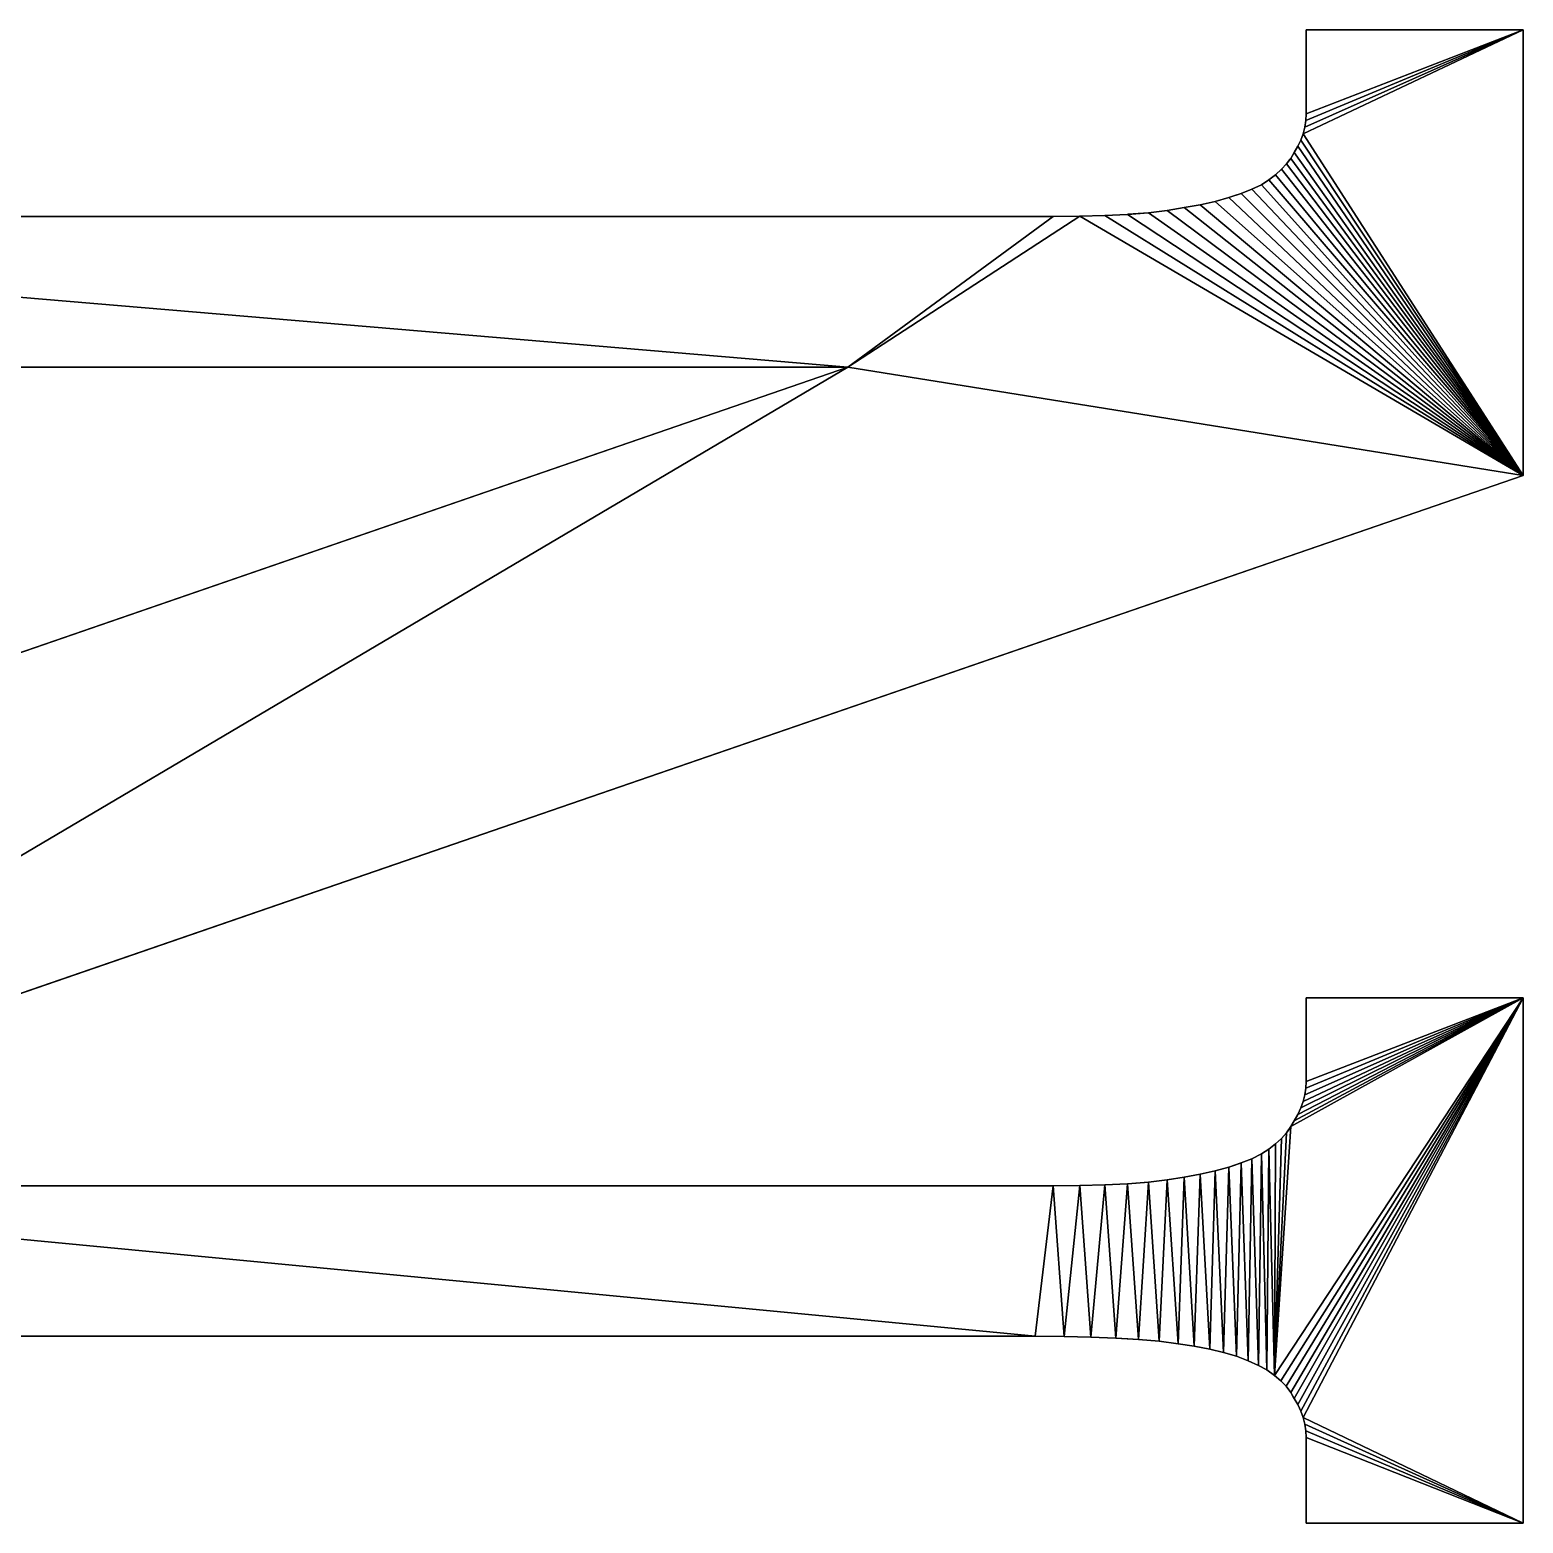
# Model space of a CAD drawing. Header units: inches. Extents: x 62 to 1153, y 3 to 780.
# Drawn here: x 408.956 to 412.534, y 210.7 to 214.278 of the extents above; entities that cross this region are included whole.
import ezdxf

# ---------------------------------------------------------------- set-up
doc = ezdxf.new("R2010")
doc.units = ezdxf.units.IN
doc.header["$MEASUREMENT"] = 0
doc.layers.add('ConstLine', color=6, linetype='Continuous')
doc.layers.add('ObjLayer', color=2, linetype='Continuous')

msp = doc.modelspace()

# ---------------------------------------------------------------- linework, layer by layer
at = {"layer": 'ConstLine'}
for points in [[(412.5339, 213.2096, 5), (412.5339, 214.2776, 5), (412.0069, 214.0286, 5)], [(412.0109, 214.0446, 5), (412.0069, 214.0286, 5), (412.5339, 214.2776, 5)], [(412.0129, 214.0606, 5), (412.0109, 214.0446, 5), (412.5339, 214.2776, 5)], [(412.0139, 214.0766, 5), (412.0129, 214.0606, 5), (412.5339, 214.2776, 5)], [(412.5339, 214.2776, 4), (412.0139, 214.2776, 5), (412.5339, 214.2776, 5)], [(412.0139, 214.2776, 5), (412.0139, 214.2776, 4), (412.0139, 214.0766, 5)], [(412.0139, 214.2776, 5), (412.0139, 214.0766, 5), (412.5339, 214.2776, 5)], [(412.5339, 214.2776, 4), (412.0139, 214.2776, 4), (412.0139, 214.2776, 5)], [(412.0139, 214.0766, 4), (412.0139, 214.0766, 5), (412.0139, 214.2776, 4)], [(412.5339, 213.2096, 4), (412.5339, 214.2776, 4), (412.5339, 213.2096, 5)], [(412.5339, 214.2776, 5), (412.5339, 213.2096, 5), (412.5339, 214.2776, 4)], [(412.0129, 214.0606, 4), (412.0129, 214.0606, 5), (412.0139, 214.0766, 4)], [(412.0139, 214.0766, 5), (412.0139, 214.0766, 4), (412.0129, 214.0606, 5)], [(412.0109, 214.0446, 5), (412.0109, 214.0446, 4), (412.0069, 214.0286, 5)], [(412.0069, 214.0286, 4), (412.0069, 214.0286, 5), (412.0109, 214.0446, 4)], [(412.0109, 214.0446, 5), (412.0129, 214.0606, 5), (412.0109, 214.0446, 4)], [(412.0129, 214.0606, 4), (412.0109, 214.0446, 4), (412.0129, 214.0606, 5)], [(412.0009, 214.0136, 4), (411.9939, 213.9986, 5), (412.0009, 214.0136, 5)], [(412.0009, 214.0136, 5), (411.9939, 213.9986, 5), (412.5339, 213.2096, 5)], [(411.9939, 213.9986, 5), (412.0009, 214.0136, 4), (411.9939, 213.9986, 4)], [(412.0069, 214.0286, 4), (412.0009, 214.0136, 4), (412.0069, 214.0286, 5)], [(412.0009, 214.0136, 5), (412.0069, 214.0286, 5), (412.0009, 214.0136, 4)], [(412.0069, 214.0286, 5), (412.0009, 214.0136, 5), (412.5339, 213.2096, 5)], [(411.9769, 213.9696, 5), (411.9669, 213.9566, 5), (412.5339, 213.2096, 5)], [(411.9669, 213.9566, 5), (411.9769, 213.9696, 5), (411.975, 213.9673, 4)], [(411.9669, 213.9566, 4), (411.9669, 213.9566, 5), (411.975, 213.9673, 4)], [(411.9769, 213.9696, 4), (411.975, 213.9673, 4), (411.9769, 213.9696, 5)], [(411.9849, 213.9836, 5), (411.9849, 213.9836, 4), (411.9769, 213.9696, 4)], [(411.9769, 213.9696, 4), (411.9769, 213.9696, 5), (411.9849, 213.9836, 5)], [(411.9849, 213.9836, 5), (411.9769, 213.9696, 5), (412.5339, 213.2096, 5)], [(411.9939, 213.9986, 5), (411.9939, 213.9986, 4), (411.9849, 213.9836, 5)], [(411.9939, 213.9986, 5), (411.9849, 213.9836, 5), (412.5339, 213.2096, 5)], [(411.9849, 213.9836, 4), (411.9849, 213.9836, 5), (411.9939, 213.9986, 4)], [(411.9409, 213.9306, 4), (411.9249, 213.9186, 5), (411.9409, 213.9306, 5)], [(411.9409, 213.9306, 5), (411.9249, 213.9186, 5), (412.5339, 213.2096, 5)], [(411.9409, 213.9306, 4), (411.9249, 213.9186, 4), (411.9249, 213.9186, 5)], [(411.9409, 213.9306, 5), (411.9549, 213.9436, 5), (411.9409, 213.9306, 4)], [(411.9549, 213.9436, 5), (411.9409, 213.9306, 5), (412.5339, 213.2096, 5)], [(411.9549, 213.9436, 4), (411.9409, 213.9306, 4), (411.9549, 213.9436, 5)], [(411.9669, 213.9566, 5), (411.9669, 213.9566, 4), (411.9549, 213.9436, 5)], [(411.9669, 213.9566, 5), (411.9549, 213.9436, 5), (412.5339, 213.2096, 5)], [(411.9549, 213.9436, 4), (411.9549, 213.9436, 5), (411.9669, 213.9566, 4)], [(411.8839, 213.8956, 4), (411.8579, 213.8856, 4), (411.8839, 213.8956, 5)], [(411.8579, 213.8856, 5), (411.8839, 213.8956, 5), (411.8579, 213.8856, 4)], [(411.8839, 213.8956, 5), (411.8579, 213.8856, 5), (412.5339, 213.2096, 5)], [(411.9069, 213.9066, 5), (411.9069, 213.9066, 4), (411.8839, 213.8956, 5)], [(411.8839, 213.8956, 4), (411.8839, 213.8956, 5), (411.9069, 213.9066, 4)], [(411.9069, 213.9066, 5), (411.8839, 213.8956, 5), (412.5339, 213.2096, 5)], [(411.9069, 213.9066, 4), (411.9069, 213.9066, 5), (411.9249, 213.9186, 5)], [(411.9249, 213.9186, 5), (411.9069, 213.9066, 5), (412.5339, 213.2096, 5)], [(411.9249, 213.9186, 4), (411.9069, 213.9066, 4), (411.9249, 213.9186, 5)], [(411.7219, 213.8516, 4), (411.7219, 213.8516, 5), (411.7599, 213.8586, 5)], [(411.7599, 213.8586, 5), (411.7219, 213.8516, 5), (412.5339, 213.2096, 5)], [(411.7599, 213.8586, 4), (411.7219, 213.8516, 4), (411.7599, 213.8586, 5)], [(411.7959, 213.8666, 4), (411.7599, 213.8586, 5), (411.7959, 213.8666, 5)], [(411.7959, 213.8666, 5), (411.7599, 213.8586, 5), (412.5339, 213.2096, 5)], [(411.7959, 213.8666, 4), (411.7599, 213.8586, 4), (411.7599, 213.8586, 5)], [(411.8289, 213.8756, 4), (411.7959, 213.8666, 5), (411.8289, 213.8756, 5)], [(411.7959, 213.8666, 5), (411.8289, 213.8756, 4), (411.7959, 213.8666, 4)], [(412.5339, 213.2096, 5), (411.8289, 213.8756, 5), (411.7959, 213.8666, 5)], [(411.8579, 213.8856, 5), (411.8429, 213.8805, 4), (411.8289, 213.8756, 5)], [(411.8289, 213.8756, 5), (412.5339, 213.2096, 5), (411.8579, 213.8856, 5)], [(411.8289, 213.8756, 4), (411.8289, 213.8756, 5), (411.8429, 213.8805, 4)], [(411.8579, 213.8856, 4), (411.8429, 213.8805, 4), (411.8579, 213.8856, 5)], [(406.5709, 213.4696, 5), (410.9159, 213.4696, 5), (406.6399, 213.8306, 5)], [(411.4079, 213.8306, 4), (406.6399, 213.8306, 4), (411.4079, 213.8306, 5)], [(411.4079, 213.8306, 5), (406.6399, 213.8306, 5), (410.9159, 213.4696, 5)], [(406.6399, 213.8306, 4), (406.6399, 213.8306, 5), (411.4079, 213.8306, 5)], [(410.9159, 213.4696, 5), (412.5339, 213.2096, 5), (411.4719, 213.8316, 5)], [(411.4719, 213.8316, 5), (411.4079, 213.8306, 5), (410.9159, 213.4696, 5)], [(411.4719, 213.8316, 4), (411.4079, 213.8306, 4), (411.4079, 213.8306, 5)], [(411.4719, 213.8316, 4), (411.4079, 213.8306, 5), (411.4719, 213.8316, 5)], [(411.5319, 213.8326, 5), (411.4719, 213.8316, 5), (412.5339, 213.2096, 5)], [(411.5319, 213.8326, 4), (411.4719, 213.8316, 4), (411.4719, 213.8316, 5)], [(411.5319, 213.8326, 4), (411.4719, 213.8316, 5), (411.5319, 213.8326, 5)], [(411.5859, 213.8356, 5), (411.5319, 213.8326, 5), (412.5339, 213.2096, 5)], [(411.5859, 213.8356, 4), (411.5319, 213.8326, 4), (411.5319, 213.8326, 5)], [(411.5859, 213.8356, 4), (411.5319, 213.8326, 5), (411.5859, 213.8356, 5)], [(411.6359, 213.8396, 5), (411.5859, 213.8356, 5), (412.5339, 213.2096, 5)], [(411.5859, 213.8356, 5), (411.6359, 213.8396, 5), (411.5869, 213.8357, 4)], [(411.5859, 213.8356, 4), (411.5859, 213.8356, 5), (411.5869, 213.8357, 4)], [(411.6359, 213.8396, 4), (411.5869, 213.8357, 4), (411.6359, 213.8396, 5)], [(411.6809, 213.8446, 4), (411.6359, 213.8396, 5), (411.6809, 213.8446, 5)], [(411.6809, 213.8446, 4), (411.6359, 213.8396, 4), (411.6359, 213.8396, 5)], [(411.6809, 213.8446, 5), (411.6359, 213.8396, 5), (412.5339, 213.2096, 5)], [(411.7219, 213.8516, 4), (411.6809, 213.8446, 4), (411.7219, 213.8516, 5)], [(411.6809, 213.8446, 5), (411.7219, 213.8516, 5), (411.6809, 213.8446, 4)], [(411.6809, 213.8446, 5), (412.5339, 213.2096, 5), (411.7219, 213.8516, 5)], [(410.9159, 213.4696, 5), (410.9159, 213.4696, 4), (405.4709, 211.5906, 5)], [(405.4709, 211.5906, 4), (405.4709, 211.5906, 5), (410.9159, 213.4696, 4)], [(410.9159, 213.4696, 5), (405.4709, 211.5906, 5), (407.5949, 211.5076, 5)], [(410.9159, 213.4696, 5), (406.5709, 213.4696, 5), (406.5709, 213.4696, 4)], [(410.9159, 213.4696, 5), (406.5709, 213.4696, 4), (410.9159, 213.4696, 4)], [(407.5949, 211.5076, 5), (412.5339, 213.2096, 5), (410.9159, 213.4696, 5)], [(412.5339, 213.2096, 4), (412.5339, 213.2096, 5), (407.5949, 211.5076, 5)], [(407.5949, 211.5076, 5), (407.5949, 211.5076, 4), (412.5339, 213.2096, 4)], [(412.5339, 211.9586, 5), (411.9379, 211.0536, 5), (411.9529, 211.0406, 5)], [(412.5339, 211.9586, 5), (411.9769, 211.6496, 5), (411.9379, 211.0536, 5)], [(411.9529, 211.0406, 5), (411.9659, 211.0276, 5), (412.5339, 211.9586, 5)], [(411.9659, 211.0276, 5), (411.9769, 211.0126, 5), (412.5339, 211.9586, 5)], [(411.9769, 211.6496, 5), (412.5339, 211.9586, 5), (411.9849, 211.6636, 5)], [(411.9769, 211.0126, 5), (411.9849, 210.9986, 5), (412.5339, 211.9586, 5)], [(411.9849, 211.6636, 5), (412.5339, 211.9586, 5), (411.9939, 211.6786, 5)], [(411.9849, 210.9986, 5), (411.9939, 210.9836, 5), (412.5339, 211.9586, 5)], [(411.9939, 211.6786, 5), (412.5339, 211.9586, 5), (412.0009, 211.6946, 5)], [(411.9939, 210.9836, 5), (412.0009, 210.9676, 5), (412.5339, 211.9586, 5)], [(412.0009, 211.6946, 5), (412.5339, 211.9586, 5), (412.0069, 211.7096, 5)], [(412.0009, 210.9676, 5), (412.0069, 210.9526, 5), (412.5339, 211.9586, 5)], [(412.0069, 211.7096, 5), (412.5339, 211.9586, 5), (412.0109, 211.7256, 5)], [(412.5339, 211.9586, 5), (412.0069, 210.9526, 5), (412.5339, 210.6996, 5)], [(412.0129, 211.7416, 5), (412.0109, 211.7256, 5), (412.5339, 211.9586, 5)], [(412.0139, 211.7576, 5), (412.0129, 211.7416, 5), (412.5339, 211.9586, 5)], [(412.5339, 211.9586, 4), (412.0139, 211.9586, 4), (412.0139, 211.9586, 5)], [(412.5339, 211.9586, 4), (412.0139, 211.9586, 5), (412.5339, 211.9586, 5)], [(412.0139, 211.9586, 4), (412.0139, 211.7576, 5), (412.0139, 211.9586, 5)], [(412.0139, 211.9586, 4), (412.0139, 211.7576, 4), (412.0139, 211.7576, 5)], [(412.0139, 211.9586, 5), (412.0139, 211.7576, 5), (412.5339, 211.9586, 5)], [(412.5339, 210.6996, 4), (412.5339, 211.9586, 4), (412.5339, 211.9586, 5)], [(412.5339, 211.9586, 5), (412.5339, 210.6996, 5), (412.5339, 210.6996, 4)], [(412.0139, 211.7576, 5), (412.0139, 211.7576, 4), (412.0129, 211.7416, 5)], [(412.0129, 211.7416, 4), (412.0129, 211.7416, 5), (412.0139, 211.7576, 4)], [(412.0069, 211.7096, 5), (412.0109, 211.7256, 5), (412.0069, 211.7096, 4)], [(412.0109, 211.7256, 5), (412.0109, 211.7256, 4), (412.0069, 211.7096, 4)], [(412.0129, 211.7416, 4), (412.0109, 211.7256, 4), (412.0129, 211.7416, 5)], [(412.0109, 211.7256, 5), (412.0129, 211.7416, 5), (412.0109, 211.7256, 4)], [(411.9939, 211.6786, 5), (411.9939, 211.6786, 4), (411.9849, 211.6636, 5)], [(411.9849, 211.6636, 5), (411.9939, 211.6786, 4), (411.9849, 211.6636, 4)], [(411.9939, 211.6786, 5), (412.0009, 211.6946, 5), (411.9939, 211.6786, 4)], [(412.0009, 211.6946, 5), (412.0009, 211.6946, 4), (411.9939, 211.6786, 4)], [(412.0069, 211.7096, 4), (412.0009, 211.6946, 5), (412.0069, 211.7096, 5)], [(412.0009, 211.6946, 5), (412.0069, 211.7096, 4), (412.0009, 211.6946, 4)], [(411.9769, 211.6496, 5), (411.9669, 211.6346, 5), (411.9379, 211.0536, 5)], [(411.9669, 211.6346, 5), (411.9769, 211.6496, 5), (411.9709, 211.6406, 4)], [(411.9669, 211.6346, 4), (411.9669, 211.6346, 5), (411.9709, 211.6406, 4)], [(411.9769, 211.6496, 4), (411.9709, 211.6406, 4), (411.9769, 211.6496, 5)], [(411.9849, 211.6636, 5), (411.9849, 211.6636, 4), (411.9769, 211.6496, 5)], [(411.9769, 211.6496, 4), (411.9769, 211.6496, 5), (411.9849, 211.6636, 4)], [(411.9249, 211.5956, 4), (411.9249, 211.5956, 5), (411.9409, 211.6086, 5)], [(411.9409, 211.6086, 4), (411.9249, 211.5956, 4), (411.9409, 211.6086, 5)], [(411.9409, 211.6086, 5), (411.9249, 211.5956, 5), (411.9379, 211.0536, 5)], [(411.9669, 211.6346, 5), (411.9549, 211.6216, 5), (411.9379, 211.0536, 5)], [(411.9549, 211.6216, 5), (411.9409, 211.6086, 5), (411.9379, 211.0536, 5)], [(411.9549, 211.6216, 4), (411.9409, 211.6086, 4), (411.9409, 211.6086, 5)], [(411.9549, 211.6216, 4), (411.9409, 211.6086, 5), (411.9549, 211.6216, 5)], [(411.9669, 211.6346, 4), (411.9549, 211.6216, 4), (411.9669, 211.6346, 5)], [(411.9549, 211.6216, 5), (411.9669, 211.6346, 5), (411.9549, 211.6216, 4)], [(411.8839, 211.5726, 5), (411.8839, 211.5726, 4), (411.8579, 211.5626, 5)], [(411.8579, 211.5626, 5), (411.8839, 211.5726, 4), (411.8579, 211.5626, 4)], [(411.8839, 211.5726, 5), (411.8579, 211.5626, 5), (411.8749, 211.0886, 5)], [(411.8749, 211.0886, 5), (411.8999, 211.0776, 5), (411.8839, 211.5726, 5)], [(411.8839, 211.5726, 4), (411.8839, 211.5726, 5), (411.9069, 211.5846, 5)], [(411.9069, 211.5846, 4), (411.8839, 211.5726, 4), (411.9069, 211.5846, 5)], [(411.9069, 211.5846, 5), (411.8839, 211.5726, 5), (411.8999, 211.0776, 5)], [(411.8999, 211.0776, 5), (411.9199, 211.0666, 5), (411.9069, 211.5846, 5)], [(411.9249, 211.5956, 4), (411.9069, 211.5846, 5), (411.9249, 211.5956, 5)], [(411.9069, 211.5846, 5), (411.9249, 211.5956, 4), (411.9069, 211.5846, 4)], [(411.9249, 211.5956, 5), (411.9069, 211.5846, 5), (411.9199, 211.0666, 5)], [(411.9199, 211.0666, 5), (411.9379, 211.0536, 5), (411.9249, 211.5956, 5)], [(411.7599, 211.5356, 4), (411.7219, 211.5286, 5), (411.7599, 211.5356, 5)], [(411.7219, 211.5286, 5), (411.7599, 211.5356, 4), (411.7219, 211.5286, 4)], [(411.7599, 211.5356, 5), (411.7219, 211.5286, 5), (411.7459, 211.1236, 5)], [(411.7459, 211.1236, 5), (411.7829, 211.1166, 5), (411.7599, 211.5356, 5)], [(411.7599, 211.5356, 5), (411.7959, 211.5436, 5), (411.7599, 211.5356, 4)], [(411.7959, 211.5436, 4), (411.7599, 211.5356, 4), (411.7959, 211.5436, 5)], [(411.7959, 211.5436, 5), (411.7599, 211.5356, 5), (411.7829, 211.1166, 5)], [(411.7829, 211.1166, 5), (411.8159, 211.1086, 5), (411.7959, 211.5436, 5)], [(411.7959, 211.5436, 5), (411.8289, 211.5526, 5), (411.7959, 211.5436, 4)], [(411.8289, 211.5526, 4), (411.7959, 211.5436, 4), (411.8289, 211.5526, 5)], [(411.8289, 211.5526, 5), (411.7959, 211.5436, 5), (411.8159, 211.1086, 5)], [(411.8159, 211.1086, 5), (411.8469, 211.0996, 5), (411.8289, 211.5526, 5)], [(411.8579, 211.5626, 5), (411.8429, 211.5575, 4), (411.8289, 211.5526, 5)], [(411.8579, 211.5626, 5), (411.8289, 211.5526, 5), (411.8469, 211.0996, 5)], [(411.8289, 211.5526, 4), (411.8289, 211.5526, 5), (411.8429, 211.5575, 4)], [(411.8579, 211.5626, 4), (411.8429, 211.5575, 4), (411.8579, 211.5626, 5)], [(411.8469, 211.0996, 5), (411.8749, 211.0886, 5), (411.8579, 211.5626, 5)], [(411.3649, 211.1476, 5), (407.5949, 211.5076, 5), (405.4709, 211.1476, 5)], [(407.5949, 211.5076, 5), (411.4079, 211.5076, 5), (407.5949, 211.5076, 4)], [(411.4079, 211.5076, 4), (407.5949, 211.5076, 4), (411.4079, 211.5076, 5)], [(411.4079, 211.5076, 5), (407.5949, 211.5076, 5), (411.3649, 211.1476, 5)], [(411.3649, 211.1476, 5), (411.4339, 211.1466, 5), (411.4079, 211.5076, 5)], [(411.4719, 211.5086, 4), (411.4079, 211.5076, 4), (411.4079, 211.5076, 5)], [(411.4719, 211.5086, 4), (411.4079, 211.5076, 5), (411.4719, 211.5086, 5)], [(411.4719, 211.5086, 5), (411.4079, 211.5076, 5), (411.4339, 211.1466, 5)], [(411.4339, 211.1466, 5), (411.4979, 211.1456, 5), (411.4719, 211.5086, 5)], [(411.5319, 211.5106, 4), (411.4719, 211.5086, 4), (411.4719, 211.5086, 5)], [(411.5319, 211.5106, 4), (411.4719, 211.5086, 5), (411.5319, 211.5106, 5)], [(411.5319, 211.5106, 5), (411.4719, 211.5086, 5), (411.4979, 211.1456, 5)], [(411.4979, 211.1456, 5), (411.5579, 211.1426, 5), (411.5319, 211.5106, 5)], [(411.5859, 211.5126, 4), (411.5319, 211.5106, 4), (411.5319, 211.5106, 5)], [(411.5859, 211.5126, 4), (411.5319, 211.5106, 5), (411.5859, 211.5126, 5)], [(411.5859, 211.5126, 5), (411.5319, 211.5106, 5), (411.5579, 211.1426, 5)], [(411.5579, 211.1426, 5), (411.6119, 211.1396, 5), (411.5859, 211.5126, 5)], [(411.6359, 211.5166, 5), (411.5869, 211.5127, 4), (411.5859, 211.5126, 5)], [(411.6359, 211.5166, 5), (411.5859, 211.5126, 5), (411.6119, 211.1396, 5)], [(411.5859, 211.5126, 4), (411.5859, 211.5126, 5), (411.5869, 211.5127, 4)], [(411.5869, 211.5127, 4), (411.6359, 211.5166, 5), (411.6359, 211.5166, 4)], [(411.6119, 211.1396, 5), (411.6619, 211.1356, 5), (411.6359, 211.5166, 5)], [(411.6809, 211.5226, 5), (411.6359, 211.5166, 4), (411.6359, 211.5166, 5)], [(411.6809, 211.5226, 4), (411.6359, 211.5166, 4), (411.6809, 211.5226, 5)], [(411.6809, 211.5226, 5), (411.6359, 211.5166, 5), (411.6619, 211.1356, 5)], [(411.6619, 211.1356, 5), (411.7069, 211.1296, 5), (411.6809, 211.5226, 5)], [(411.7219, 211.5286, 4), (411.6809, 211.5226, 4), (411.6809, 211.5226, 5)], [(411.7219, 211.5286, 4), (411.6809, 211.5226, 5), (411.7219, 211.5286, 5)], [(411.7219, 211.5286, 5), (411.6809, 211.5226, 5), (411.7069, 211.1296, 5)], [(411.7069, 211.1296, 5), (411.7459, 211.1236, 5), (411.7219, 211.5286, 5)], [(411.3649, 211.1476, 5), (405.4709, 211.1476, 5), (408.5149, 211.1476, 4)], [(411.3649, 211.1476, 4), (411.3649, 211.1476, 5), (408.5149, 211.1476, 4)], [(411.4339, 211.1466, 4), (411.4339, 211.1466, 5), (411.3649, 211.1476, 5)], [(411.4339, 211.1466, 4), (411.3649, 211.1476, 5), (411.3649, 211.1476, 4)], [(411.4979, 211.1456, 4), (411.4979, 211.1456, 5), (411.4339, 211.1466, 5)], [(411.4979, 211.1456, 4), (411.4339, 211.1466, 5), (411.4339, 211.1466, 4)], [(411.5579, 211.1426, 4), (411.5579, 211.1426, 5), (411.4979, 211.1456, 5)], [(411.5579, 211.1426, 4), (411.4979, 211.1456, 5), (411.4979, 211.1456, 4)], [(411.5579, 211.1426, 4), (411.5869, 211.141, 4), (411.5579, 211.1426, 5)], [(411.6119, 211.1396, 5), (411.5579, 211.1426, 5), (411.5869, 211.141, 4)], [(411.5869, 211.141, 4), (411.6119, 211.1396, 4), (411.6119, 211.1396, 5)], [(411.6619, 211.1356, 4), (411.6619, 211.1356, 5), (411.6119, 211.1396, 5)], [(411.6119, 211.1396, 4), (411.6619, 211.1356, 4), (411.6119, 211.1396, 5)], [(411.6619, 211.1356, 4), (411.7069, 211.1296, 5), (411.6619, 211.1356, 5)], [(411.6619, 211.1356, 4), (411.7069, 211.1296, 4), (411.7069, 211.1296, 5)], [(411.7459, 211.1236, 5), (411.7069, 211.1296, 5), (411.7459, 211.1236, 4)], [(411.7069, 211.1296, 4), (411.7459, 211.1236, 4), (411.7069, 211.1296, 5)], [(411.7829, 211.1166, 5), (411.7459, 211.1236, 5), (411.7829, 211.1166, 4)], [(411.7459, 211.1236, 4), (411.7829, 211.1166, 4), (411.7459, 211.1236, 5)], [(411.7829, 211.1166, 5), (411.7829, 211.1166, 4), (411.8159, 211.1086, 5)], [(411.8159, 211.1086, 4), (411.8159, 211.1086, 5), (411.7829, 211.1166, 4)], [(411.8159, 211.1086, 4), (411.8469, 211.0996, 4), (411.8159, 211.1086, 5)], [(411.8469, 211.0996, 5), (411.8159, 211.1086, 5), (411.8469, 211.0996, 4)], [(411.8749, 211.0886, 5), (411.8469, 211.0996, 5), (411.8469, 211.0996, 4)], [(411.8749, 211.0886, 5), (411.8469, 211.0996, 4), (411.8749, 211.0886, 4)], [(411.8999, 211.0776, 4), (411.8999, 211.0776, 5), (411.8749, 211.0886, 5)], [(411.8999, 211.0776, 4), (411.8749, 211.0886, 5), (411.8749, 211.0886, 4)], [(411.8999, 211.0776, 4), (411.9199, 211.0666, 5), (411.8999, 211.0776, 5)], [(411.9199, 211.0666, 4), (411.9199, 211.0666, 5), (411.8999, 211.0776, 4)], [(411.9379, 211.0536, 4), (411.9379, 211.0536, 5), (411.9199, 211.0666, 5)], [(411.9379, 211.0536, 4), (411.9199, 211.0666, 5), (411.9199, 211.0666, 4)], [(411.9529, 211.0406, 4), (411.9529, 211.0406, 5), (411.9379, 211.0536, 5)], [(411.9529, 211.0406, 4), (411.9379, 211.0536, 5), (411.9379, 211.0536, 4)], [(411.9659, 211.0276, 5), (411.9529, 211.0406, 5), (411.9659, 211.0276, 4)], [(411.9529, 211.0406, 4), (411.9659, 211.0276, 4), (411.9529, 211.0406, 5)], [(411.9769, 211.0126, 5), (411.9659, 211.0276, 5), (411.9769, 211.0126, 4)], [(411.9659, 211.0276, 4), (411.9769, 211.0126, 4), (411.9659, 211.0276, 5)], [(411.9769, 211.0126, 4), (411.9837, 211.0006, 4), (411.9769, 211.0126, 5)], [(411.9849, 210.9986, 5), (411.9769, 211.0126, 5), (411.9837, 211.0006, 4)], [(411.9849, 210.9986, 4), (411.9849, 210.9986, 5), (411.9837, 211.0006, 4)], [(411.9849, 210.9986, 4), (411.9939, 210.9836, 5), (411.9849, 210.9986, 5)], [(411.9849, 210.9986, 4), (411.9939, 210.9836, 4), (411.9939, 210.9836, 5)], [(411.9939, 210.9836, 5), (411.9953, 210.9804, 4), (412.0009, 210.9676, 5)], [(411.9939, 210.9836, 4), (411.9953, 210.9804, 4), (411.9939, 210.9836, 5)], [(412.0009, 210.9676, 4), (412.0009, 210.9676, 5), (411.9953, 210.9804, 4)], [(412.0009, 210.9676, 5), (412.0009, 210.9676, 4), (412.0069, 210.9526, 5)], [(412.0069, 210.9526, 5), (412.0009, 210.9676, 4), (412.0069, 210.9526, 4)], [(412.0109, 210.9366, 5), (412.0069, 210.9526, 5), (412.0109, 210.9366, 4)], [(412.0069, 210.9526, 4), (412.0109, 210.9366, 4), (412.0069, 210.9526, 5)], [(412.0109, 210.9366, 5), (412.5339, 210.6996, 5), (412.0069, 210.9526, 5)], [(412.0129, 210.9206, 5), (412.0109, 210.9366, 5), (412.0129, 210.9206, 4)], [(412.0109, 210.9366, 4), (412.0129, 210.9206, 4), (412.0109, 210.9366, 5)], [(412.0129, 210.9206, 5), (412.5339, 210.6996, 5), (412.0109, 210.9366, 5)], [(412.0129, 210.9206, 4), (412.0139, 210.9046, 5), (412.0129, 210.9206, 5)], [(412.0129, 210.9206, 4), (412.0139, 210.9046, 4), (412.0139, 210.9046, 5)], [(412.0129, 210.9206, 5), (412.0139, 210.9046, 5), (412.5339, 210.6996, 5)], [(412.0139, 210.6996, 5), (412.0139, 210.9046, 5), (412.0139, 210.6996, 4)], [(412.0139, 210.9046, 4), (412.0139, 210.6996, 4), (412.0139, 210.9046, 5)], [(412.0139, 210.9046, 5), (412.0139, 210.6996, 5), (412.5339, 210.6996, 5)], [(412.5339, 210.6996, 4), (412.5339, 210.6996, 5), (412.0139, 210.6996, 5)], [(412.5339, 210.6996, 4), (412.0139, 210.6996, 5), (412.0139, 210.6996, 4)]]:
    msp.add_3dface(points, dxfattribs=at)
at = {"layer": 'ObjLayer'}
for p, q in [((412.5339, 214.2776, 4), (412.0139, 214.2776, 4)), ((412.0139, 214.2776, 4), (412.0139, 214.0766, 4)), ((412.5339, 213.2096), (412.5339, 214.2776, 4)), ((412.0139, 214.0766, 4), (412.0129, 214.0606, 4)), ((412.0109, 214.0446, 4), (412.0069, 214.0286, 4)), ((412.0129, 214.0606, 4), (412.0109, 214.0446, 4)), ((412.0009, 214.0136, 4), (411.9939, 213.9986, 4)), ((412.0069, 214.0286, 4), (412.0009, 214.0136, 4)), ((411.9769, 213.9696, 4), (411.9669, 213.9566, 4)), ((411.9849, 213.9836, 4), (411.9769, 213.9696, 4)), ((411.9939, 213.9986, 4), (411.9849, 213.9836, 4)), ((411.9409, 213.9306, 4), (411.9249, 213.9186, 4)), ((411.9549, 213.9436, 4), (411.9409, 213.9306, 4)), ((411.9669, 213.9566, 4), (411.9549, 213.9436, 4)), ((411.8839, 213.8956, 4), (411.8579, 213.8856, 4)), ((411.9069, 213.9066, 4), (411.8839, 213.8956, 4)), ((411.9249, 213.9186, 4), (411.9069, 213.9066, 4)), ((411.7599, 213.8586, 4), (411.7219, 213.8516, 4)), ((411.7959, 213.8666, 4), (411.7599, 213.8586, 4)), ((411.8289, 213.8756, 4), (411.7959, 213.8666, 4)), ((411.8579, 213.8856, 4), (411.8289, 213.8756, 4)), ((411.4079, 213.8306, 4), (406.6399, 213.8306, 4)), ((411.4719, 213.8316, 4), (411.4079, 213.8306, 4)), ((411.5319, 213.8326, 4), (411.4719, 213.8316, 4)), ((411.5859, 213.8356, 4), (411.5319, 213.8326, 4)), ((411.6359, 213.8396, 4), (411.5859, 213.8356, 4)), ((411.6809, 213.8446, 4), (411.6359, 213.8396, 4)), ((411.7219, 213.8516, 4), (411.6809, 213.8446, 4)), ((410.9159, 213.4696, 5), (405.4709, 211.5906, 4)), ((406.5709, 213.4696, 4), (410.9159, 213.4696, 5)), ((407.5949, 211.5076, 5), (412.5339, 213.2096)), ((412.5339, 211.9586, 4), (412.0139, 211.9586, 4)), ((412.0139, 211.9586, 4), (412.0139, 211.7576, 4)), ((412.5339, 210.6996, 4), (412.5339, 211.9586, 4)), ((412.0139, 211.7576, 4), (412.0129, 211.7416, 4)), ((412.0109, 211.7256, 4), (412.0069, 211.7096, 4)), ((412.0129, 211.7416, 4), (412.0109, 211.7256, 4)), ((411.9939, 211.6786, 4), (411.9849, 211.6636, 4)), ((412.0009, 211.6946, 4), (411.9939, 211.6786, 4)), ((412.0069, 211.7096, 4), (412.0009, 211.6946, 4)), ((411.9769, 211.6496, 4), (411.9669, 211.6346, 4)), ((411.9849, 211.6636, 4), (411.9769, 211.6496, 4)), ((411.9409, 211.6086, 4), (411.9249, 211.5956, 4)), ((411.9549, 211.6216, 4), (411.9409, 211.6086, 4)), ((411.9669, 211.6346, 4), (411.9549, 211.6216, 4)), ((411.8839, 211.5726, 4), (411.8579, 211.5626, 4)), ((411.9069, 211.5846, 4), (411.8839, 211.5726, 4)), ((411.9249, 211.5956, 4), (411.9069, 211.5846, 4)), ((411.7599, 211.5356, 4), (411.7219, 211.5286, 4)), ((411.7959, 211.5436, 4), (411.7599, 211.5356, 4)), ((411.8289, 211.5526, 4), (411.7959, 211.5436, 4)), ((411.8579, 211.5626, 4), (411.8289, 211.5526, 4)), ((411.4079, 211.5076, 4), (407.5949, 211.5076, 5)), ((411.4719, 211.5086, 4), (411.4079, 211.5076, 4)), ((411.5319, 211.5106, 4), (411.4719, 211.5086, 4)), ((411.5859, 211.5126, 3.9796), (411.5319, 211.5106, 4)), ((411.6359, 211.5166, 4), (411.5859, 211.5126, 3.9796)), ((411.6809, 211.5226, 4), (411.6359, 211.5166, 4)), ((411.7219, 211.5286, 4), (411.6809, 211.5226, 4)), ((405.4709, 211.1476, 4), (411.3649, 211.1476, 4)), ((411.3649, 211.1476, 4), (411.4339, 211.1466, 4)), ((411.4339, 211.1466, 4), (411.4979, 211.1456, 4)), ((411.4979, 211.1456, 4), (411.5579, 211.1426, 4)), ((411.5579, 211.1426, 4), (411.6119, 211.1396, 4)), ((411.6119, 211.1396, 4), (411.6619, 211.1356, 4)), ((411.6619, 211.1356, 4), (411.7069, 211.1296, 4)), ((411.7069, 211.1296, 4), (411.7459, 211.1236, 4)), ((411.7459, 211.1236, 4), (411.7829, 211.1166, 4)), ((411.7829, 211.1166, 4), (411.8159, 211.1086, 4)), ((411.8159, 211.1086, 4), (411.8469, 211.0996, 4)), ((411.8469, 211.0996, 4), (411.8749, 211.0886, 4)), ((411.8749, 211.0886, 4), (411.8999, 211.0776, 4)), ((411.8999, 211.0776, 4), (411.9199, 211.0666, 4)), ((411.9199, 211.0666, 4), (411.9379, 211.0536, 4)), ((411.9379, 211.0536, 4), (411.9529, 211.0406, 4)), ((411.9529, 211.0406, 4), (411.9659, 211.0276, 4)), ((411.9659, 211.0276, 4), (411.9769, 211.0126, 4)), ((411.9769, 211.0126, 4), (411.9849, 210.9986, 4)), ((411.9849, 210.9986, 4), (411.9939, 210.9836, 4)), ((411.9939, 210.9836, 4), (412.0009, 210.9676, 4)), ((412.0009, 210.9676, 4), (412.0069, 210.9526, 4)), ((412.0069, 210.9526, 4), (412.0109, 210.9366, 4)), ((412.0109, 210.9366, 4), (412.0129, 210.9206, 4)), ((412.0129, 210.9206, 4), (412.0139, 210.9046, 4)), ((412.0139, 210.9046, 4), (412.0139, 210.6996, 4)), ((412.0139, 210.6996, 4), (412.5339, 210.6996, 4))]:
    msp.add_line(p, q, dxfattribs=at)

doc.saveas('drawing.dxf')
